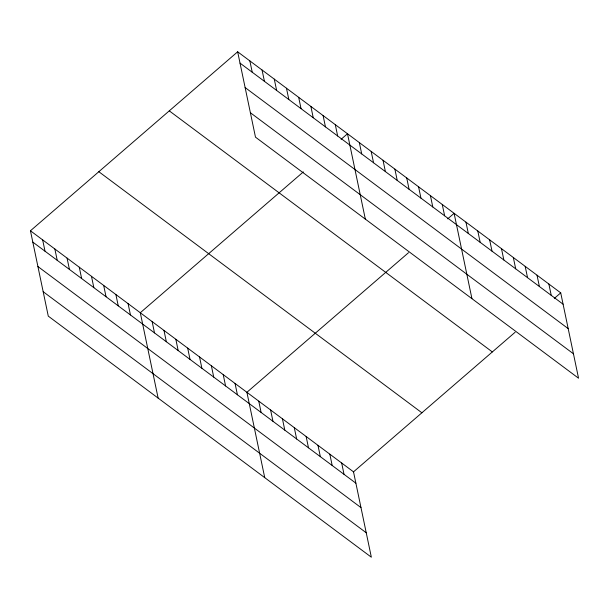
<?xml version="1.0" encoding="UTF-8"?>
<svg xmlns="http://www.w3.org/2000/svg" width="609" height="609" viewBox="0 0 609 609"><rect width="100%" height="100%" fill="white"/><g stroke="black" fill="none" stroke-linecap="round" stroke-linejoin="round"><path stroke-width="0.91" d="M30.45 230.781L353.517 471.846L371.345 557.205L48.278 316.132L30.45 230.781L237.655 51.795L560.722 292.868L578.55 378.219L255.483 137.154L237.655 51.795M303.335 171.905L140.291 312.744L158.127 398.096M341.086 139.301L347.495 133.759L365.331 219.118M408.525 252.689L246.904 392.295L264.732 477.646M447.699 218.852L454.108 213.317L471.937 298.669M353.517 471.846L515.13 332.248M554.312 298.402L560.722 292.868M240.022 63.123L563.089 304.196M245.123 87.551L568.189 328.624M250.383 112.726L573.45 353.791M169.279 110.861L492.338 351.933M98.825 171.715L421.892 412.788M32.817 242.108L355.884 483.181M37.918 266.536L360.985 507.609M43.178 291.703L366.245 532.776M548.876 284.03L551.236 295.357M537.024 275.192L539.391 286.519M525.179 266.354L527.546 277.681M513.334 257.508L515.701 268.843M501.489 248.67L503.856 259.997M489.644 239.832L492.011 251.159M477.799 230.994L480.166 242.321M465.954 222.156L468.321 233.483M442.263 204.472L444.631 215.807M430.418 195.634L432.786 206.969M418.573 186.796L420.941 198.123M406.728 177.957L409.088 189.285M394.876 169.119L397.243 180.447M383.031 160.281L385.398 171.609M371.185 151.443L373.553 162.77M359.34 142.597L361.708 153.932M335.293 124.655L337.66 135.982M323.09 115.55L325.457 126.878M310.879 106.438L313.247 117.765M298.676 97.333L301.044 108.661M286.474 88.229L288.841 99.556M274.271 79.117L276.638 90.444M262.06 70.012L264.428 81.34M341.672 463.007L344.032 474.342M249.857 60.9L252.225 72.235M329.819 454.169L332.187 465.497M317.974 445.331L320.342 456.659M306.129 436.493L308.497 447.821M294.284 427.655L296.652 438.982M282.439 418.817L284.806 430.144M270.594 409.971L272.961 421.306M258.749 401.133L261.116 412.46M235.059 383.457L237.426 394.784M223.214 374.619L225.581 385.946M211.369 365.781L213.736 377.108M199.524 356.935L201.883 368.27M187.671 348.097L190.038 359.432M175.826 339.259L178.193 350.586M163.981 330.421L166.348 341.748M152.136 321.582L154.503 332.91M128.088 303.632L130.455 314.967M115.885 294.528L118.253 305.855M103.675 285.423L106.042 296.75M91.472 276.311L93.839 287.646M79.269 267.206L81.636 278.534M67.066 258.102L69.434 269.429M54.856 248.99L57.223 260.317M42.653 239.885L45.02 251.213"/></g></svg>
